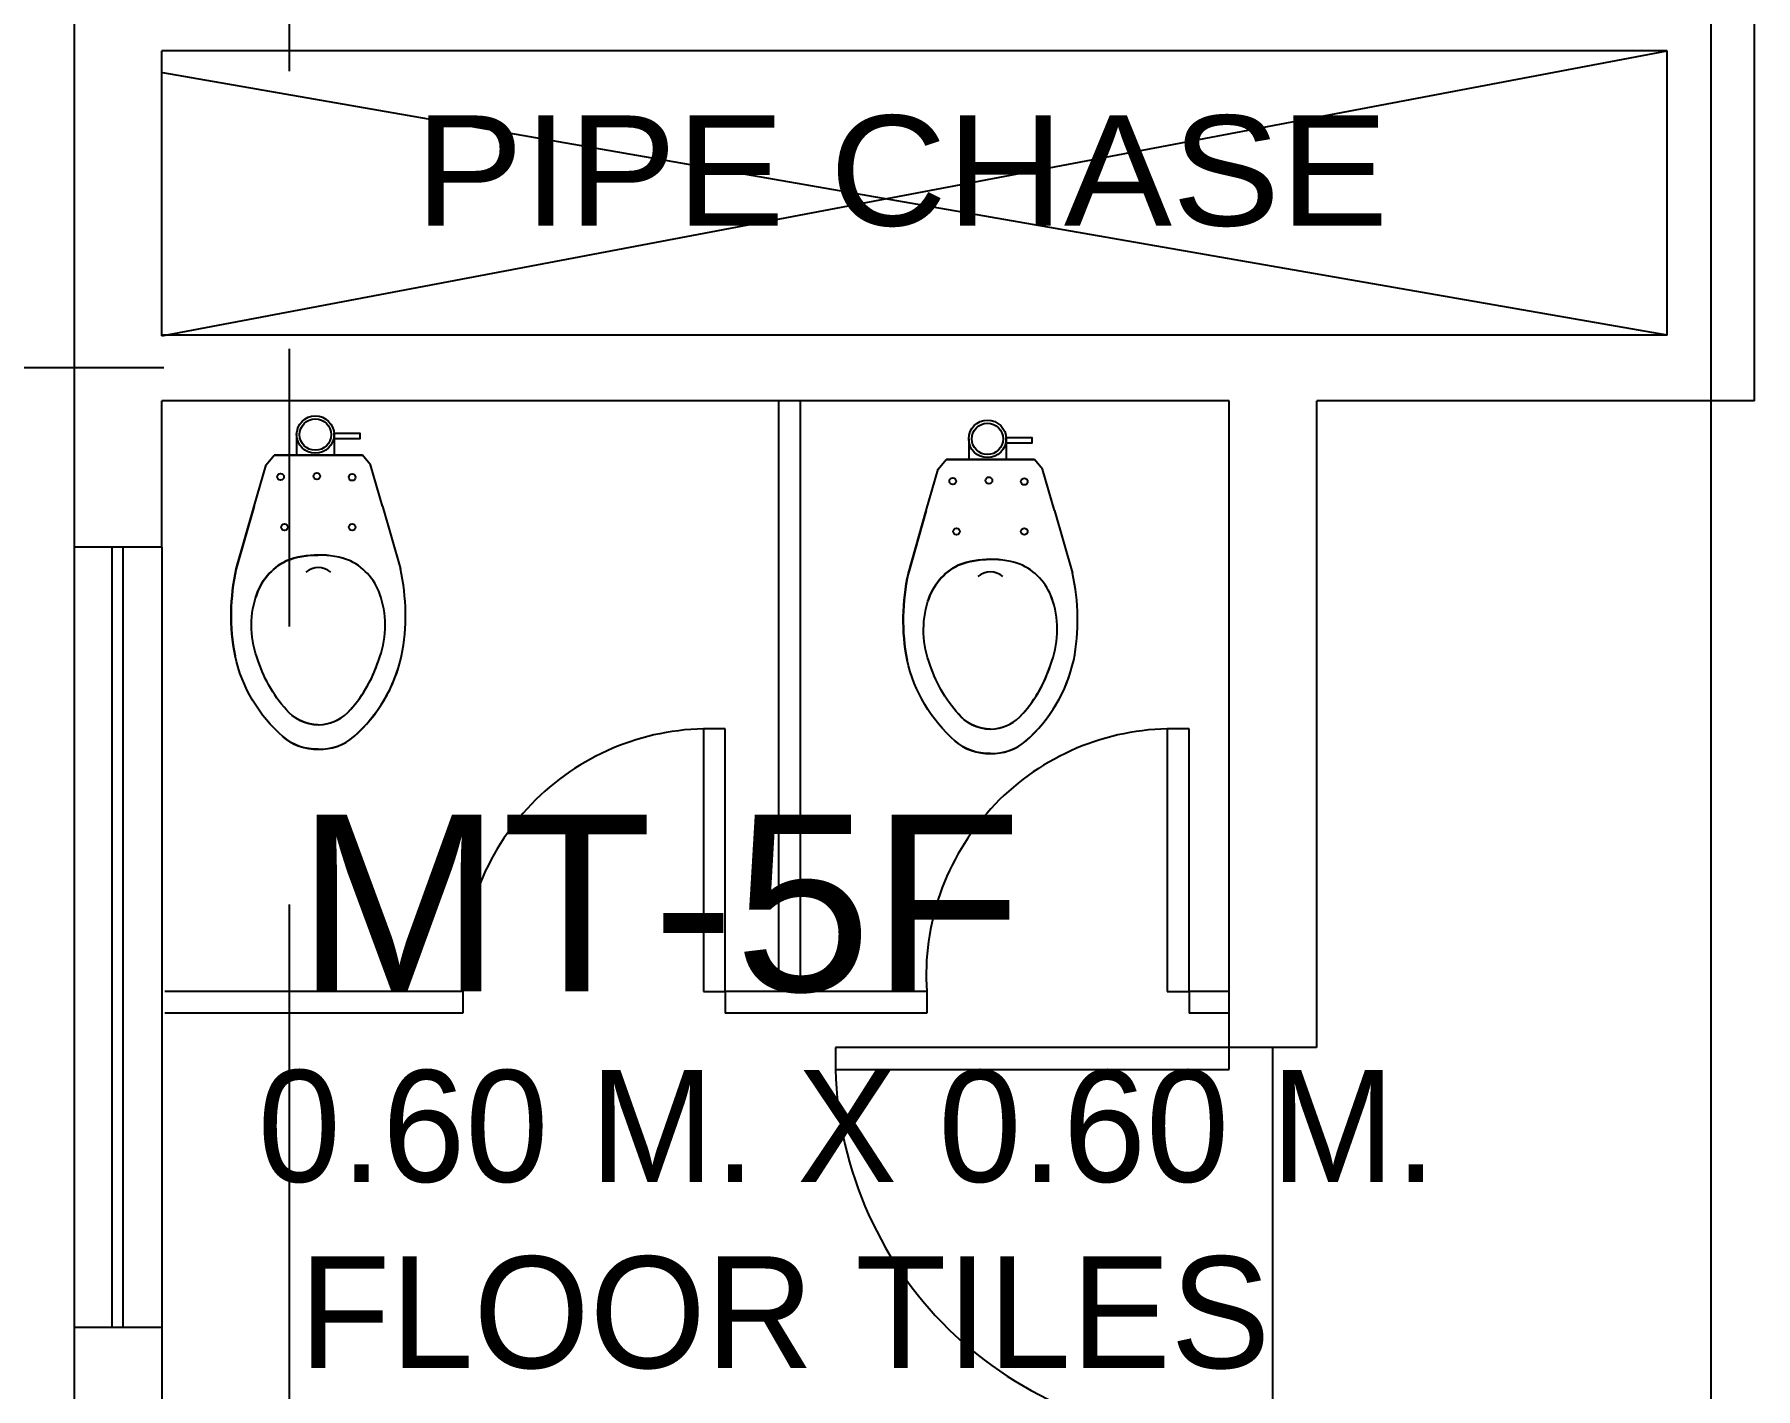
# Model space of a CAD drawing. Header units: millimetres. Extents: x 2148 to 2681, y 758 to 986.
# Drawn here: x 2412.23 to 2416.165, y 875.937 to 879.032 of the extents above; entities that cross this region are included whole.
import ezdxf

# ---------------------------------------------------------------- set-up
doc = ezdxf.new("R2010")
doc.units = ezdxf.units.MM
doc.linetypes.add('CENTER2', pattern=[28.575, 19.05, -3.175, 3.175, -3.175])
for name, color, linetype in [('A-Wall', 4, 'Continuous'), ('A-Wall-RC', 6, 'Continuous'), ('A-wdw-glaz', 2, 'Continuous'), ('COLUMN', 7, 'Continuous'), ('DR', 7, 'Continuous'), ('FIXTURE', 1, 'Continuous'), ('HATCH', 8, 'Continuous'), ('S_GRID LINES', 252, 'Continuous'), ('TEXT', 6, 'Continuous')]:
    doc.layers.add(name, color=color, linetype=linetype)
doc.styles.add('ARIALNW', font='ARIALN.TTF')
doc.styles.add('MMTX$0$ESMX$0$X-OPTA1D', font='x-opta1d')
doc.styles.add('SWISS', font='swissl.ttf')
doc.dimstyles.new('DIM 100', dxfattribs={"dimtxt": 0.2, "dimasz": 0.2, "dimexe": 0.1, "dimexo": 0, "dimgap": 0.05, "dimtad": 1, "dimzin": 0, "dimdsep": 46, "dimtxsty": 'ARIALNW', "dimcen": 0.09, "dimclrd": 6, "dimclre": 6, "dimclrt": 13, "dimadec": 0, "dimazin": 0, "dimtfac": 1, "dimtofl": 0, "dimtmove": 2, "dimatfit": 3, "dimfxl": 1, "dimtolj": 1, "dimtzin": 0, "dimarcsym": 0})

# ---------------------------------------------------------------- blocks, each defined once
blk = doc.blocks.new('BOWL')
at = {"layer": 'DR', "color": 7, "linetype": 'Continuous'}
for p, q in [((-75570.291, -368.114), (-75570.431, -368.0742)), ((-75570.431, -368.0742), (-75570.291, -368.114)), ((-75570.291, -368.114), (-75570.1989, -368.1406)), ((-75570.1989, -368.1406), (-75570.1777, -368.1584)), ((-75570.1777, -368.1584), (-75570.1777, -368.3555)), ((-75570.1777, -368.3555), (-75570.1777, -368.1584)), ((-75570.1989, -368.3733), (-75570.1777, -368.3555)), ((-75570.291, -368.4), (-75570.431, -368.4398)), ((-75570.291, -368.4), (-75570.431, -368.4398)), ((-75570.291, -368.4), (-75570.1989, -368.3733))]:
    blk.add_line(p, q, dxfattribs=at)
at = {"layer": 'DR', "color": 8, "linetype": 'Continuous'}
for p, q in [((-75570.1317, -368.2087), (-75570.1777, -368.2087)), ((-75570.1317, -368.2921), (-75570.1777, -368.2921))]:
    blk.add_line(p, q, dxfattribs=at)
at = {"layer": 'DR', "color": 7, "linetype": 'Continuous'}
for points in [[(-75570.8325, -368.257, -0.190094), (-75570.8051, -368.1786, -0.160718), (-75570.6245, -368.0715, -0.104398), (-75570.431, -368.0742, -0.104398)], [(-75570.8325, -368.257, 0.190094), (-75570.8051, -368.3353, 0.160718), (-75570.6245, -368.4425, 0.104398), (-75570.431, -368.4398, 0.104398)]]:
    blk.add_lwpolyline(points, format="xyb", dxfattribs=at)
at = {"layer": 'DR', "color": 8, "linetype": 'Continuous'}
for points in [[(-75570.778, -368.2562, -0.187036), (-75570.7515, -368.1921, -0.115027), (-75570.6356, -368.1231, -0.170967), (-75570.4935, -368.1177, -0.209642), (-75570.4132, -368.1854, -0.096036), (-75570.4, -368.257)], [(-75570.778, -368.2577, 0.187036), (-75570.7515, -368.3219, 0.115027), (-75570.6356, -368.3909, 0.170967), (-75570.4935, -368.3963, 0.209642), (-75570.4132, -368.3286, 0.096036), (-75570.4, -368.257)]]:
    blk.add_lwpolyline(points, format="xyb", dxfattribs=at)
at = {"layer": 'DR', "color": 7, "linetype": 'Continuous'}
blk.add_lwpolyline([(-75570.1413, -368.292), (-75570.1283, -368.292), (-75570.1283, -368.3496), (-75570.1413, -368.3496)], close=True, dxfattribs=at)
at = {"layer": 'DR', "color": 8, "linetype": 'Continuous'}
for centre, radius in [((-75570.2259, -368.173), 0.00745), ((-75570.3379, -368.1815), 0.00745), ((-75570.2242, -368.2537), 0.00745), ((-75570.1317, -368.2504), 0.035), ((-75570.3379, -368.3325), 0.00745), ((-75570.2269, -368.3325), 0.00745)]:
    blk.add_circle(centre, radius, dxfattribs=at)
at = {"layer": 'DR', "color": 7, "linetype": 'Continuous'}
blk.add_circle((-75570.1317, -368.2504), 0.0417, dxfattribs=at)
for centre, radius, start, end in [((-75570.5342, -368.5313), 0.4686, 77.28, 101.1199), ((-75570.7195, -368.2526), 0.1131, 138.4248, 182.2387), ((-75570.7195, -368.2614), 0.1131, 177.7613, 221.5752), ((-75570.5525, -368.1153), 0.335, 221.3231, 257.5875), ((-75570.5342, -367.9827), 0.4686, 258.8801, 282.72)]:
    blk.add_arc(centre, radius, start, end, dxfattribs=at)
at = {"layer": 'DR', "color": 8, "linetype": 'Continuous'}
for centre, radius, start, end in [((-75570.5305, -368.2431), 0.1307, 26.2125, 73.5731), ((-75570.6821, -368.2583), 0.096, 129.0871, 179.204), ((-75570.5914, -368.255), 0.1913, 359.4176, 21.3602), ((-75570.4701, -368.257), 0.0422, 318.929, 41.071), ((-75570.6821, -368.2557), 0.096, 180.796, 230.9129), ((-75570.5914, -368.2589), 0.1913, 338.6398, 0.5824), ((-75570.5455, -368.1078), 0.2971, 228.446, 252.3404), ((-75570.5305, -368.2709), 0.1307, 286.4269, 333.7875), ((-75570.557, -368.1918), 0.2141, 248.4444, 287.252)]:
    blk.add_arc(centre, radius, start, end, dxfattribs=at)
blk = doc.blocks.new('*D2548')
at = {"layer": 'Defpoints', "color": 0, "transparency": 16777216}
for p in [(2412.2148, 879.0698), (2410.3812, 878.2698), (2412.526, 878.2698, 0)]:
    blk.add_point(p, dxfattribs=at)
at = {"layer": 'FIXTURE', "color": 6, "lineweight": -2, "transparency": 16777216}
for p, q in [((2412.2148, 879.0698), (2410.2812, 879.0698)), ((2410.3812, 878.8698), (2410.3812, 878.4698)), ((2412.526, 878.2698), (2410.2812, 878.2698))]:
    blk.add_line(p, q, dxfattribs=at)
at = {"layer": 'FIXTURE', "color": 6, "transparency": 16777216}
for points in [[(2410.3479, 878.8698), (2410.4146, 878.8698), (2410.3812, 879.0698)], [(2410.3479, 878.4698), (2410.4146, 878.4698), (2410.3812, 878.2698)]]:
    blk.add_solid(points, dxfattribs=at)
at = {"layer": 'FIXTURE', "color": 13, "transparency": 16777216, "insert": (2410.1781, 878.6698), "char_height": 0.3, "attachment_point": 5, "rotation": 90, "style": 'ARIALNW'}
blk.add_mtext('\\A1;0.80', dxfattribs=at)
blk = doc.blocks.new('*D2549')
at = {"layer": 'Defpoints', "color": 0, "transparency": 16777216}
for p in [(2412.526, 878.2698), (2410.3812, 875.1128), (2412.3942, 875.1128)]:
    blk.add_point(p, dxfattribs=at)
at = {"layer": 'FIXTURE', "color": 6, "lineweight": -2, "transparency": 16777216}
for p, q in [((2412.526, 878.2698), (2410.2812, 878.2698)), ((2410.3812, 878.0698), (2410.3812, 875.3128)), ((2412.3942, 875.1128), (2410.2812, 875.1128))]:
    blk.add_line(p, q, dxfattribs=at)
at = {"layer": 'FIXTURE', "color": 6, "transparency": 16777216}
for points in [[(2410.3479, 878.0698), (2410.4146, 878.0698), (2410.3812, 878.2698)], [(2410.3479, 875.3128), (2410.4146, 875.3128), (2410.3812, 875.1128)]]:
    blk.add_solid(points, dxfattribs=at)
at = {"layer": 'FIXTURE', "color": 13, "transparency": 16777216, "insert": (2410.1781, 876.6913), "char_height": 0.3, "attachment_point": 5, "rotation": 90, "style": 'ARIALNW'}
blk.add_mtext('\\A1;3.15', dxfattribs=at)
blk = doc.blocks.new('*D2554')
at = {"layer": 'Defpoints', "color": 0, "transparency": 16777216}
for p in [(2416.0631, 880.9543, 0), (2415.0615, 875.5426), (2416.0631, 874.0766)]:
    blk.add_point(p, dxfattribs=at)
at = {"layer": 'FIXTURE', "color": 6, "lineweight": -2, "transparency": 16777216}
for p, q in [((2416.0631, 880.9543), (2416.0631, 873.9766)), ((2415.0615, 875.5426), (2415.0615, 873.9766)), ((2415.2615, 874.0766), (2415.8631, 874.0766))]:
    blk.add_line(p, q, dxfattribs=at)
at = {"layer": 'FIXTURE', "color": 6, "transparency": 16777216}
for points in [[(2415.2615, 874.11), (2415.2615, 874.0433), (2415.0615, 874.0766)], [(2415.8631, 874.11), (2415.8631, 874.0433), (2416.0631, 874.0766)]]:
    blk.add_solid(points, dxfattribs=at)
at = {"layer": 'FIXTURE', "color": 13, "transparency": 16777216, "insert": (2415.5623, 874.2798), "char_height": 0.3, "attachment_point": 5, "style": 'ARIALNW'}
blk.add_mtext('\\A1;1.00', dxfattribs=at)

msp = doc.modelspace()

# ---------------------------------------------------------------- linework, layer by layer
at = {"layer": 'A-Wall', "ltscale": 10}
for p, q in [((2416.1631321, 878.1947829, 0), (2416.1631321, 880.9543308, 0)), ((2412.320903, 879.8711427, 0), (2412.320903, 877.8602797, 0)), ((2412.5215302, 878.3434781, 0), (2412.5215302, 878.9947829, 0)), ((2415.9631321, 878.9947829, 0), (2412.5215302, 878.9947829, 0)), ((2415.9631321, 878.3447829, 0), (2415.9631321, 878.9947829, 0)), ((2415.9631321, 878.3447829, 0), (2412.5215302, 878.3447829, 0)), ((2412.5215302, 877.8602794, 0), (2412.5215302, 878.1947829, 0)), ((2414.9618927, 878.1947829, 0), (2412.5215302, 878.1947829, 0)), ((2414.9618927, 876.7162669, 0), (2414.9618927, 878.1947829, 0)), ((2416.1631321, 878.1947829, 0), (2415.1618927, 878.1947829, 0)), ((2415.1618927, 876.7162669, 0), (2415.1618927, 878.1947829, 0)), ((2412.5215302, 877.8602794, 0), (2412.3209023, 877.8602797, 0)), ((2415.1614685, 876.7162669, 0), (2414.9614685, 876.7162669, 0)), ((2415.1614685, 876.7162669, 0), (2414.9614685, 876.7162669, 0)), ((2412.5215302, 876.0764675, 0), (2412.3209023, 876.0764678, 0)), ((2412.3210596, 876.0764678, 0), (2412.3210596, 875.0103436, 0)), ((2412.5215302, 876.0764678, 0), (2412.5215302, 875.893508, 0))]:
    msp.add_line(p, q, dxfattribs=at)
at = {"layer": 'A-Wall-RC'}
for p, q in [((2412.3209023, 877.8602794, 0), (2412.3210596, 876.0764678, 0)), ((2412.5215302, 877.8602794, 0), (2412.5215302, 876.0764675, 0))]:
    msp.add_line(p, q, dxfattribs=at)
at = {"layer": 'A-wdw-glaz', "ltscale": 10}
for p, q in [((2412.408166, 876.0764677, 0), (2412.408166, 877.8602795, 0)), ((2412.433166, 876.0764676, 0), (2412.433166, 877.8602795, 0))]:
    msp.add_line(p, q, dxfattribs=at)
at = {"layer": 'COLUMN'}
for radius in [11.2132316, 11.1382317]:
    msp.add_arc((2427.1951384, 869.8610319, -0.0000017), radius, 135.93444385, 174.00502771, dxfattribs=at)
at = {"layer": 'DR', "ltscale": 10}
for p, q in [((2413.9313159, 878.1947829, 0), (2413.9313159, 876.8447829, 0)), ((2413.9313159, 878.1947829, 0), (2413.9313159, 876.8447829, 0)), ((2413.9813159, 878.1947829, 0), (2413.9813159, 876.8447829, 0)), ((2413.9813159, 878.1947829, 0), (2413.9813159, 876.8447829, 0)), ((2413.8098716, 877.4447829, 0), (2413.7598716, 877.4447829, 0)), ((2413.7598716, 877.4447829, 0), (2413.7598716, 876.8447829, 0)), ((2413.8098716, 876.8447829, 0), (2413.8098716, 877.4447829, 0)), ((2414.8703271, 877.4447829, 0), (2414.8203271, 877.4447829, 0)), ((2414.8203271, 877.4447829, 0), (2414.8203271, 876.8447829, 0)), ((2414.8703271, 876.8447829, 0), (2414.8703271, 877.4447829, 0)), ((2413.2098716, 876.8447829, 0), (2412.5285265, 876.8447829, 0)), ((2413.2098716, 876.8447829, 0), (2413.2098716, 876.7947829, 0)), ((2413.7598716, 876.8447829, 0), (2413.8098716, 876.8447829, 0)), ((2413.8098716, 876.8447829, 0), (2413.8098716, 876.7947829, 0)), ((2413.8098716, 876.8447829, 0), (2413.8098716, 876.8060574, 0)), ((2414.2703271, 876.8447829, 0), (2413.8098716, 876.8447829, 0)), ((2414.2703271, 876.8447829, 0), (2413.8098716, 876.8447829, 0)), ((2414.2703271, 876.8447829, 0), (2413.8098716, 876.8447829, 0)), ((2414.2703271, 876.8447829, 0), (2414.2703271, 876.7947829, 0)), ((2414.2703271, 876.8447829, 0), (2414.2703271, 876.7947829, 0)), ((2414.2703271, 876.8447829, 0), (2414.2703271, 876.7947829, 0)), ((2414.8203271, 876.8447829, 0), (2414.8703271, 876.8447829, 0)), ((2414.9613159, 876.8447829, 0), (2414.8703271, 876.8447829, 0)), ((2414.8703271, 876.8447829, 0), (2414.8703271, 876.7947829, 0)), ((2413.2098716, 876.7947829, 0), (2412.5285443, 876.7947829, 0)), ((2414.2703271, 876.7947829, 0), (2413.8098716, 876.7947829, 0)), ((2414.9618927, 876.7947829, 0), (2414.8703271, 876.7947829, 0)), ((2414.9614685, 876.7162669, 0), (2414.0614685, 876.7162669, 0)), ((2414.0614685, 876.7162669, 0), (2414.0614685, 876.6662669, 0)), ((2414.9614685, 876.6662669, 0), (2414.9614685, 876.7162669, 0)), ((2415.0614685, 875.8262669, 0), (2415.0614685, 876.7162669, 0)), ((2414.0614685, 876.6662669, 0), (2414.9614685, 876.6662669, 0))]:
    msp.add_line(p, q, dxfattribs=at)
at = {"layer": 'HATCH', "linetype": 'ByBlock', "ltscale": 0.5}
for p, q in [((2412.5215302, 878.3434781, 0), (2415.9631321, 878.9947829, 0)), ((2415.9631321, 878.3447829, 0), (2412.5240138, 878.9447829, 0)), ((2415.0614685, 875.8262669, 0), (2415.0614685, 876.7162669, 0))]:
    msp.add_line(p, q, dxfattribs=at)
for centre, radius, start, end in [((2413.7717203, 876.8818382, 0), 0.5630694, 91.2057719, 183.773334), ((2414.8321759, 876.8818382, 0), 0.5630694, 91.2057719, 183.773334), ((2414.9253793, 876.6897428, 0), 0.8642298, 181.556572, 272.393296)]:
    msp.add_arc(centre, radius, start, end, dxfattribs=at)
at = {"layer": 'S_GRID LINES', "linetype": 'CENTER2', "ltscale": 0.2}
msp.add_line((2412.8138363, 867.518508, 0), (2412.8138363, 903.5418845, 0), dxfattribs=at)

# ---------------------------------------------------------------- block references
at = {"layer": 'DR', "color": 7, "linetype": 'Continuous', "xscale": 1.026162202877459, "yscale": 1.026162202877459, "zscale": 1.026162202877459, "rotation": 90}
for p in [(2034.9879632, 78425.3303831, 0), (2036.5245622, 78425.3205335, 0)]:
    msp.add_blockref('BOWL', p, dxfattribs=at)

# ---------------------------------------------------------------- texts
at = {"color": 2, "style": 'MMTX$0$ESMX$0$X-OPTA1D', "text_generation_flag": 6, "width": 1.1}
msp.add_text('PIPE CHASE', height=0.252, rotation=180, dxfattribs=at).set_placement((2413.1007984, 878.5950741, 0))
at = {"color": 2, "insert": (2412.7407517, 876.3223382), "char_height": 0.25536, "width": 11.644719696, "attachment_point": 4, "style": 'MMTX$0$ESMX$0$X-OPTA1D'}
msp.add_mtext('0.60 M. X 0.60 M.\\P FLOOR TILES', dxfattribs=at)
msp.add_mtext('0.60 M. X 0.60 M.\\P FLOOR TILES', dxfattribs=at)
at = {"layer": 'TEXT', "style": 'SWISS', "text_generation_flag": 6}
msp.add_text('MT-5F', height=0.40344176, rotation=180, dxfattribs=at).set_placement((2412.8290826, 876.8451398, 0))

# ---------------------------------------------------------------- dimensions: what is measured, and where the dimension line sits
at = {"layer": 'FIXTURE'}
dim = msp.add_linear_dim(base=(2416.0631321, 874.0766201), p1=(2415.0614685, 875.5426487), p2=(2416.0631321, 880.9543308, 0), dimstyle='DIM 100', override={"dimtxt": 0.3}, dxfattribs=at)
dim.commit()
dim.dimension.update_dxf_attribs({"geometry": '*D2554', "text_midpoint": (2415.5623003, 874.279792)})
dim = msp.add_linear_dim(base=(2410.3812376, 878.2697829), p1=(2412.2148022, 879.0697829), p2=(2412.5260265, 878.2697829, 0), angle=90, dimstyle='DIM 100', override={"dimtxt": 0.3}, dxfattribs=at)
dim.commit()
dim.dimension.update_dxf_attribs({"geometry": '*D2548', "text_midpoint": (2410.1780657, 878.6697829)})
dim = msp.add_linear_dim(base=(2410.3812376, 875.1128011), p1=(2412.5260265, 878.2697829), p2=(2412.3942238, 875.1128011), angle=90, text='3.15', dimstyle='DIM 100', override={"dimtxt": 0.3}, dxfattribs=at)
dim.commit()
dim.dimension.update_dxf_attribs({"geometry": '*D2549', "text_midpoint": (2410.1780657, 876.691292)})

doc.saveas('drawing.dxf')
